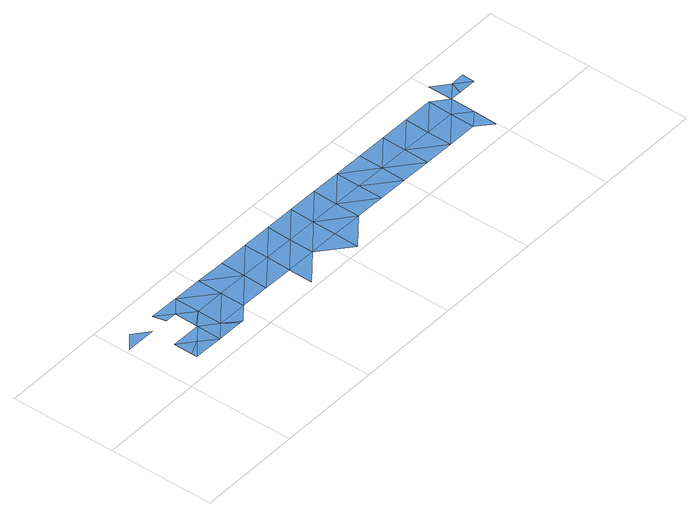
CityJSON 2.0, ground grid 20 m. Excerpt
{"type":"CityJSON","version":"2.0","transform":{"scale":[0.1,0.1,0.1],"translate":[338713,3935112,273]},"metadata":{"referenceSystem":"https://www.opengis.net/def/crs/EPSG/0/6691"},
"CityObjects":{
"waterbody1":{"type":"WaterBody","attributes":{"name":"6","class":"1140","function":"1","WaterBodyRiverFloodingRiskAttribute.description":"3","WaterBodyRiverFloodingRiskAttribute.rankOrg":"1","WaterBodyRiverFloodingRiskAttribute.adminType":"2","WaterBodyRiverFloodingRiskAttribute.scale":"L1"},"geometry":[{"type":"MultiSurface","lod":"1","boundaries":[[[0,1,2]],[[3,4,5]],[[6,1,0]],[[0,2,7]],[[8,6,0]],[[0,7,8]],[[7,9,8]],[[10,11,12]],[[9,13,8]],[[14,8,13]],[[15,10,12]],[[9,7,16]],[[12,14,13]],[[16,17,9]],[[15,12,13]],[[9,18,13]],[[19,18,9]],[[18,15,13]],[[9,17,19]],[[18,20,15]],[[19,21,18]],[[21,19,22]],[[20,18,21]],[[21,23,20]],[[24,21,22]],[[24,22,25]],[[23,21,26]],[[26,21,24]],[[27,24,25]],[[25,28,29]],[[27,25,29]],[[26,24,30]],[[30,24,27]],[[31,27,29]],[[32,30,27]],[[29,33,34]],[[31,29,34]],[[32,27,31]],[[35,31,34]],[[34,33,35]],[[31,36,32]],[[37,31,35]],[[36,31,37]],[[37,35,38]],[[37,39,36]],[[40,37,38]],[[39,37,40]],[[41,40,38]],[[39,40,42]],[[42,40,41]],[[43,39,42]],[[42,41,44]],[[42,45,43]],[[46,42,44]],[[45,42,46]],[[47,46,44]],[[48,46,47]],[[45,46,49]],[[49,46,48]],[[50,49,48]],[[48,47,51]],[[51,47,52]],[[50,48,51]],[[53,51,52]],[[54,53,52]],[[50,51,55]],[[51,53,55]],[[56,57,55]],[[58,56,55]],[[58,59,56]],[[60,56,59]]]}]}
},
"vertices":[
[91,62,1],[63,50,1],[63,40,1],[36,156,2],[8,133,2],[64,132,2],[63,86,1],[119,38,1],[120,85,1],[148,61,1],[93,155,2],[98,131,2],[121,131,1],[149,107,1],[120,88,1],[150,154,1],[171,38,1],[176,37,1],[205,106,1],[205,60,1],[206,153,1],[262,105,1],[261,59,1],[263,151,1],[319,104,1],[318,58,1],[320,150,1],[375,103,1],[317,12,1],[375,57,1],[376,149,1],[432,102,1],[433,148,1],[430,10,1],[431,56,1],[488,55,1],[490,147,1],[489,101,1],[545,54,1],[546,146,1],[545,100,1],[601,53,1],[602,99,1],[603,145,1],[658,52,1],[660,144,1],[659,98,1],[715,51,1],[715,97,1],[716,143,1],[773,142,1],[772,96,1],[771,50,1],[800,72,1],[799,26,1],[801,119,1],[830,141,1],[802,165,1],[822,118,1],[857,118,1],[858,142,1]
]}
